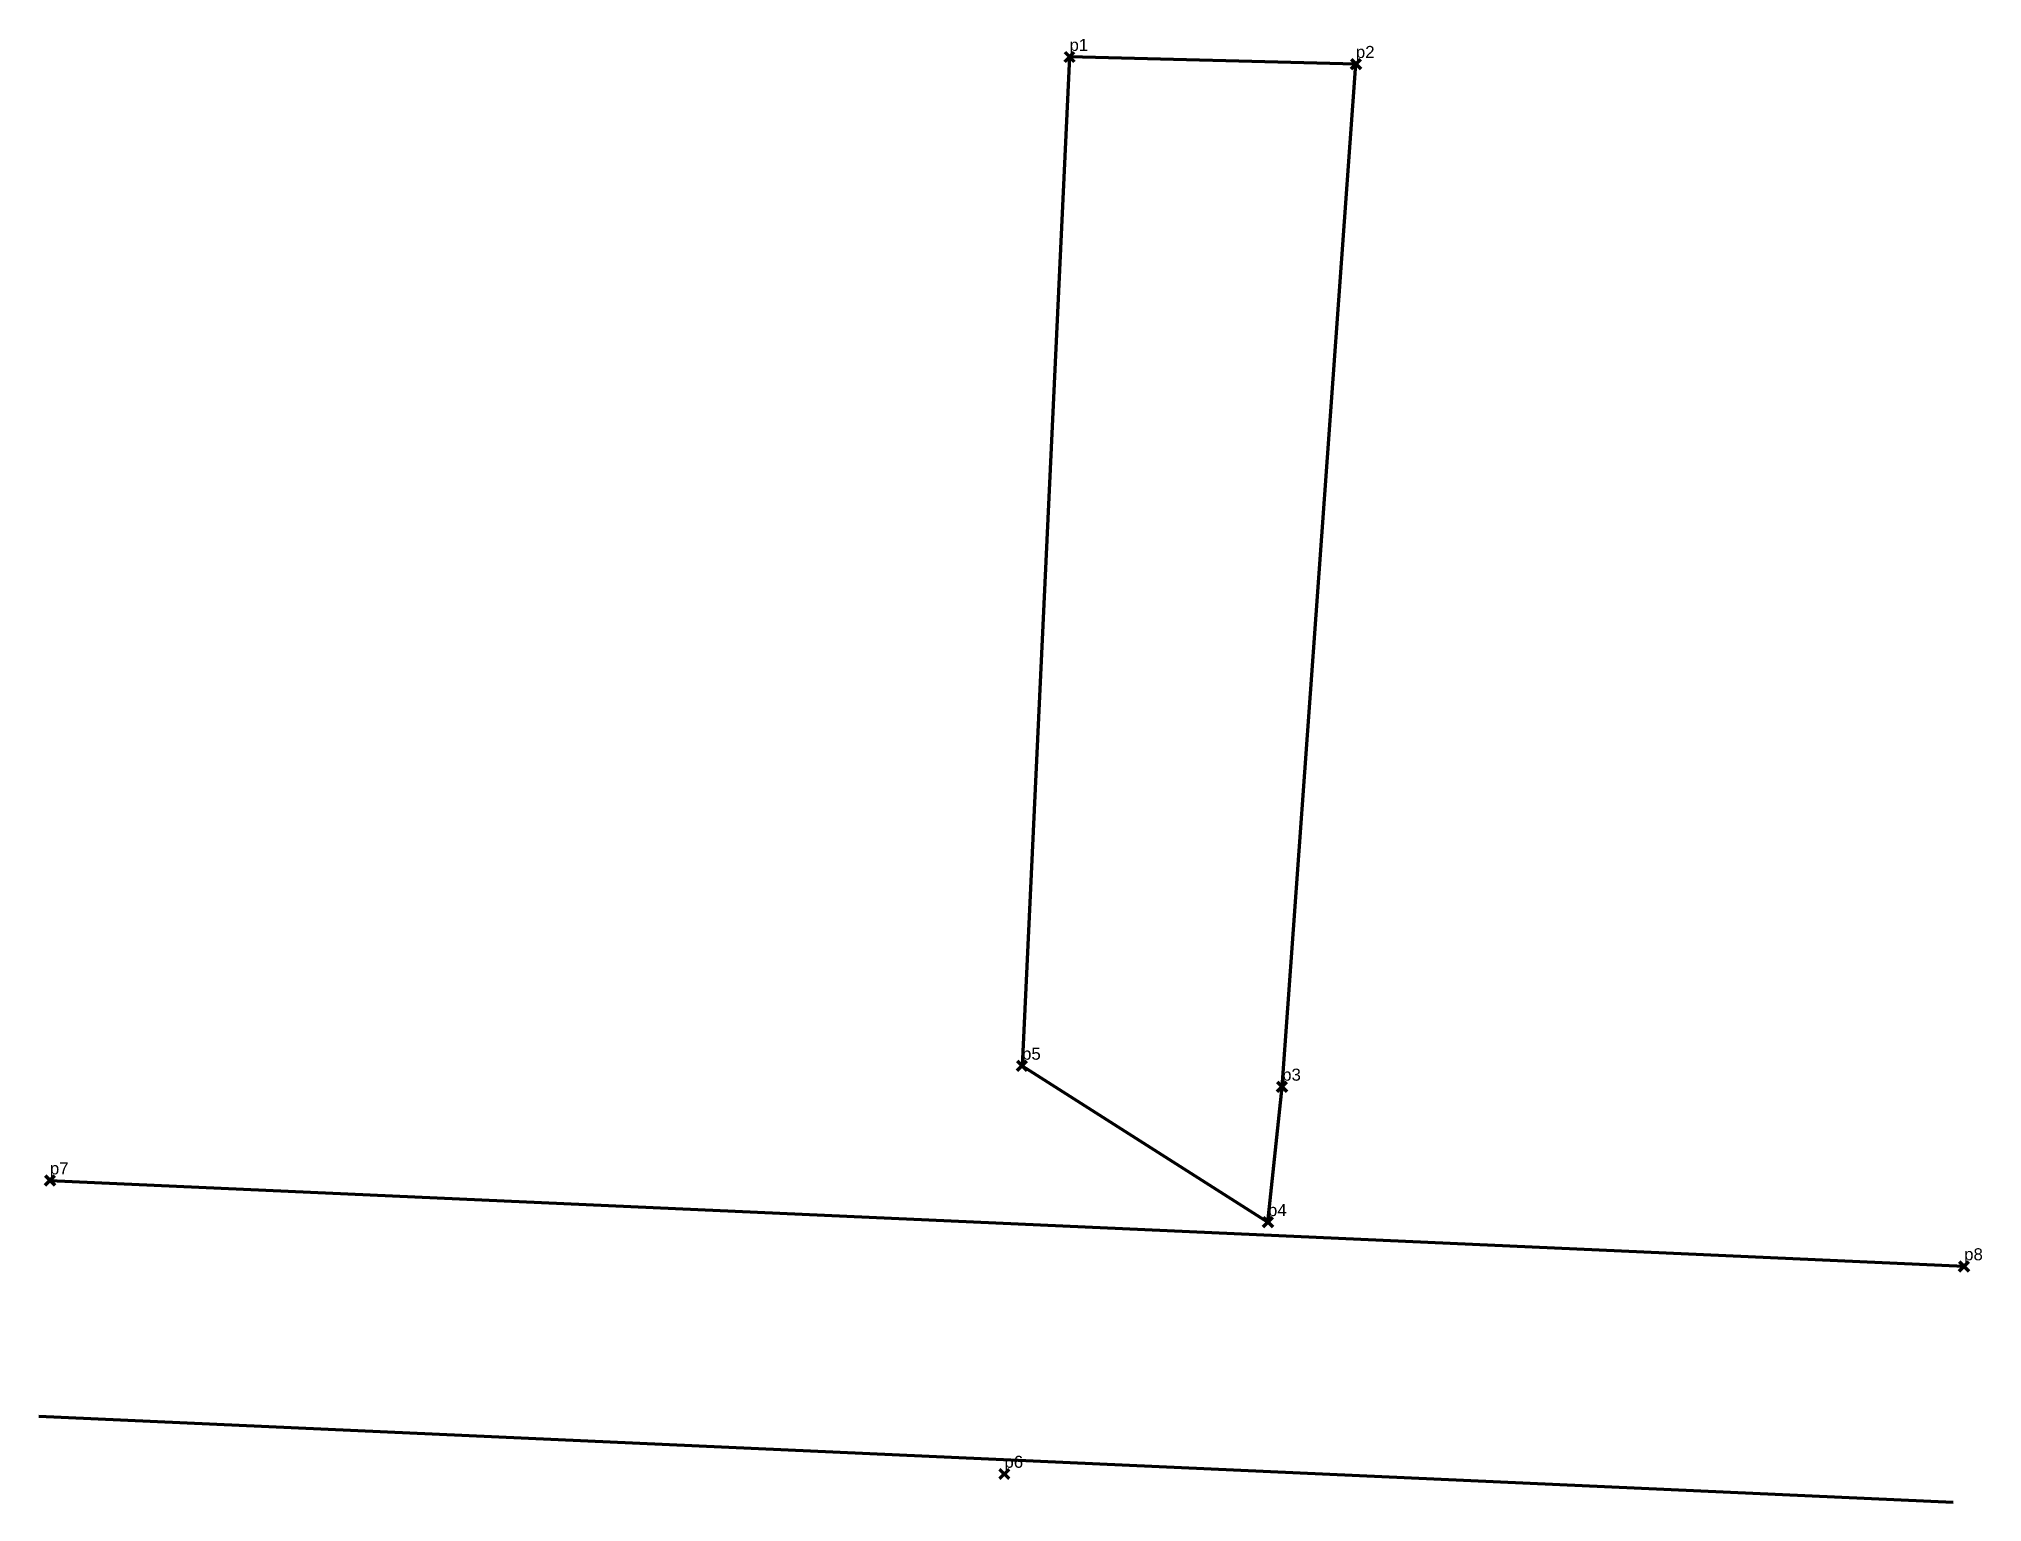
# Model space of a CAD drawing. Header units: millimetres. Extents: x 600171.4 to 600252.1, y 1324359.4 to 1324420.1.
import ezdxf

# ---------------------------------------------------------------- set-up
doc = ezdxf.new("R2010")
doc.units = ezdxf.units.MM
doc.header["$PDMODE"] = 3
doc.header["$PDSIZE"] = 0.2
doc.layers.get('0').update_dxf_attribs({"color": 1, "linetype": 'CONTINUOUS', "lineweight": 100})
doc.layers.add('Point', color=5, linetype='CONTINUOUS', lineweight=100)
doc.layers.add('Point_Name', color=1, linetype='CONTINUOUS', lineweight=100)
doc.styles.get("Standard").update_dxf_attribs({"font": 'arial.ttf', "width": 0.65})

msp = doc.modelspace()

# ---------------------------------------------------------------- linework, layer by layer
at = {"color": 2}
for points, elevation in [([(600226.087, 1324419.067), (600214.201, 1324419.36), (600212.231, 1324377.496), (600222.438, 1324371.006), (600223.027, 1324376.625), (600226.087, 1324419.067)], 250.63), ([(600171.88, 1324372.737), (600251.334, 1324369.173)], 249.718)]:
    msp.add_lwpolyline(points, dxfattribs=dict(at, elevation=elevation))
msp.add_lwpolyline([(600171.423, 1324362.95), (600250.877, 1324359.386)], dxfattribs=at)
at = {"layer": 'Point'}
for p in [(600214.201, 1324419.36, 249.263), (600226.087, 1324419.067, 250.63), (600212.231, 1324377.496, 251), (600223.027, 1324376.625, 251.413), (600171.88, 1324372.737, 249.718), (600222.438, 1324371.006, 249.501), (600251.334, 1324369.173, 249.181), (600211.499, 1324360.56, 249.773)]:
    msp.add_point(p, dxfattribs=at)

# ---------------------------------------------------------------- texts
at = {"layer": 'Point_Name'}
for s, p in [('p1', (600214.201, 1324419.61)), ('p2', (600226.087, 1324419.317)), ('p5', (600212.231, 1324377.746)), ('p3', (600223.027, 1324376.875)), ('p7', (600171.88, 1324372.987)), ('p4', (600222.438, 1324371.256)), ('p8', (600251.334, 1324369.423)), ('p6', (600211.499, 1324360.81))]:
    msp.add_text(s, height=0.5, dxfattribs=at).set_placement(p)

doc.saveas('drawing.dxf')
